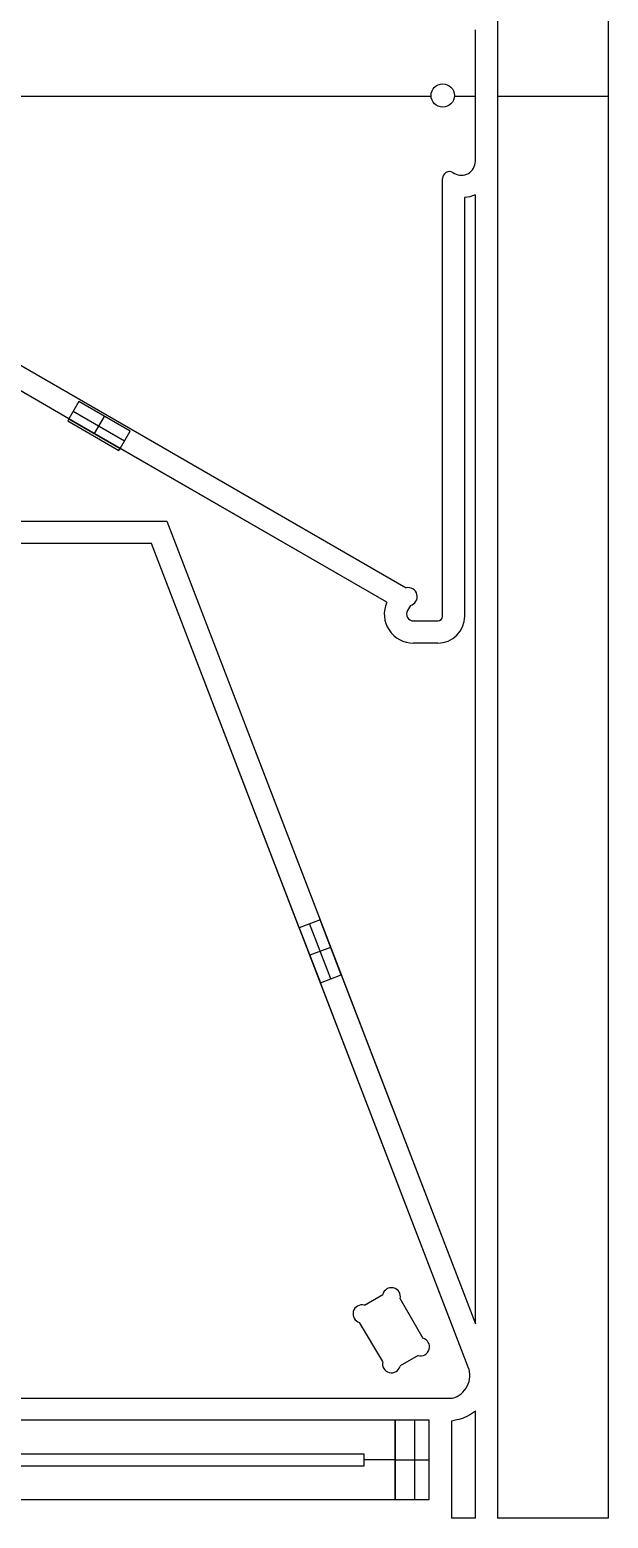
# Model space of a CAD drawing. Extents: x 0 to 96, y 0 to 48.
# Drawn here: x 86.23 to 96, y 0 to 25.13 of the extents above; entities that cross this region are included whole.
import ezdxf

# ---------------------------------------------------------------- set-up
doc = ezdxf.new("R2010")
doc.units = 0
doc.header["$MEASUREMENT"] = 0
doc.layers.add('3D_NESTING', color=18, linetype='CONTINUOUS')

msp = doc.modelspace()

# ---------------------------------------------------------------- linework, layer by layer
at = {"layer": '3D_NESTING'}
for p, q in [((94.132, 48), (94.132, 0)), ((94.132, 48, -0.738), (94.132, 0, -0.738)), ((94.132, 48, -0.369), (94.132, 0, -0.369)), ((96, 48), (96, 0)), ((96, 48, -0.738), (96, 0, -0.738)), ((96, 48, -0.369), (96, 0, -0.369)), ((93.757, 25.126), (93.757, 25.126, -0.738)), ((93.757, 22.906), (93.757, 25.126)), ((93.757, 22.906, -0.738), (93.757, 25.126, -0.738)), ((93.757, 22.906, -0.369), (93.757, 25.126, -0.369)), ((93.205, 24.213), (93.205, 24.213, -0.738)), ((93.009, 24), (80.152, 24)), ((93.009, 24, -0.738), (80.152, 24, -0.738)), ((93.009, 24.016), (93.009, 24.016, -0.738)), ((93.402, 24.016), (93.402, 24.016, -0.738)), ((93.757, 24), (93.402, 24)), ((93.757, 24, -0.738), (93.402, 24, -0.738)), ((93.757, 24.016), (93.757, 24.016, -0.738)), ((94.132, 24.046), (94.132, 24.046, -0.738)), ((96, 24), (94.132, 24)), ((96, 24, -0.738), (94.132, 24, -0.738)), ((96, 24), (96, 24, -0.738)), ((93.205, 23.819), (93.205, 23.819, -0.738)), ((80.152, 22.885), (92.586, 15.705)), ((80.152, 22.885, -0.738), (92.586, 15.705, -0.738)), ((80.152, 22.885, -0.369), (92.586, 15.705, -0.369)), ((93.757, 22.906), (93.757, 22.906, -0.738)), ((93.26, 22.716), (93.26, 22.716, -0.738)), ((93.378, 22.715), (93.378, 22.715, -0.738)), ((93.378, 22.715), (93.401, 22.702)), ((93.378, 22.715, -0.738), (93.401, 22.702, -0.738)), ((93.378, 22.715, -0.369), (93.401, 22.702, -0.369)), ((93.39, 22.708), (93.39, 22.708, -0.738)), ((93.401, 22.702), (93.401, 22.702, -0.738)), ((93.638, 22.701), (93.638, 22.701, -0.738)), ((93.2, 22.613), (93.2, 22.613, -0.738)), ((93.2, 15.226), (93.2, 22.613)), ((93.2, 15.226, -0.738), (93.2, 22.613, -0.738)), ((93.2, 15.226, -0.369), (93.2, 22.613, -0.369)), ((93.575, 22.297), (93.575, 22.297, -0.738)), ((93.575, 22.297), (93.575, 15.226)), ((93.575, 22.297, -0.738), (93.575, 15.226, -0.738)), ((93.575, 22.297, -0.369), (93.575, 15.226, -0.369)), ((93.668, 22.312), (93.668, 22.312, -0.738)), ((93.757, 22.342), (93.757, 22.342, -0.738)), ((93.757, 3.281), (93.757, 22.342)), ((93.757, 3.281, -0.738), (93.757, 22.342, -0.738)), ((93.757, 3.281, -0.369), (93.757, 22.342, -0.369)), ((92.258, 15.461), (82.348, 21.184)), ((86.892, 18.56, -0.738), (82.348, 21.184, -0.738)), ((92.258, 15.461, -0.369), (82.348, 21.184, -0.369)), ((86.369, 19.295), (86.369, 19.295, -0.738)), ((87.059, 18.849, -0.738), (86.892, 18.56, -0.738)), ((87.059, 18.849, -0.613), (86.892, 18.56, -0.613)), ((87.059, 18.849, -0.675), (86.892, 18.56, -0.675)), ((87.059, 18.849, -0.738), (87.059, 18.849, -0.613)), ((87.925, 18.349, -0.738), (87.059, 18.849, -0.738)), ((87.925, 18.349, -0.613), (87.059, 18.849, -0.613)), ((87.925, 18.349, -0.675), (87.059, 18.849, -0.675)), ((93.2, 18.92), (93.2, 18.92, -0.738)), ((86.965, 18.686, -0.738), (86.965, 18.686, -0.613)), ((86.965, 18.686, -0.738), (87.831, 18.186, -0.738)), ((86.965, 18.686, -0.613), (87.831, 18.186, -0.613)), ((87.325, 18.31, -0.738), (87.492, 18.599, -0.738)), ((87.325, 18.31, -0.613), (87.492, 18.599, -0.613)), ((87.492, 18.599, -0.738), (87.492, 18.599, -0.613)), ((93.575, 18.761), (93.575, 18.761, -0.738)), ((86.892, 18.56, -0.738), (86.871, 18.524, -0.738)), ((86.871, 18.524, -0.738), (87.737, 18.024, -0.738)), ((86.892, 18.56, -0.738), (86.892, 18.56, -0.613)), ((86.892, 18.56, -0.613), (87.758, 18.06, -0.613)), ((86.892, 18.56, -0.738), (87.758, 18.06, -0.738)), ((87.758, 18.06, -0.738), (87.925, 18.349, -0.738)), ((87.758, 18.06, -0.613), (87.925, 18.349, -0.613)), ((87.758, 18.06, -0.675), (87.925, 18.349, -0.675)), ((87.925, 18.349, -0.738), (87.925, 18.349, -0.613)), ((87.303, 18.322), (87.303, 18.322, -0.613)), ((87.831, 18.186, -0.738), (87.831, 18.186, -0.613)), ((87.737, 18.024, -0.738), (87.758, 18.06, -0.738)), ((92.258, 15.461, -0.738), (87.758, 18.06, -0.738)), ((87.758, 18.06, -0.613), (87.758, 18.06, -0.738)), ((85.97, 16.83), (88.544, 16.83)), ((85.97, 16.83, -0.738), (88.544, 16.83, -0.738)), ((85.97, 16.83, -0.369), (88.544, 16.83, -0.369)), ((88.287, 16.83), (88.287, 16.83, -0.738)), ((88.544, 16.83), (88.544, 16.83, -0.738)), ((88.544, 16.83), (93.757, 3.281)), ((88.544, 16.83, -0.738), (91.132, 10.104, -0.738)), ((88.544, 16.83, -0.369), (93.757, 3.281, -0.369)), ((88.637, 16.589), (88.637, 16.589, -0.738)), ((88.287, 16.455), (86.045, 16.455)), ((88.287, 16.455, -0.738), (86.045, 16.455, -0.738)), ((88.287, 16.455, -0.369), (86.045, 16.455, -0.369)), ((87.166, 16.455), (87.166, 16.455, -0.738)), ((93.636, 2.551), (88.287, 16.455)), ((88.287, 16.455), (88.287, 16.455, -0.738)), ((90.782, 9.969, -0.738), (88.287, 16.455, -0.738)), ((93.636, 2.551, -0.369), (88.287, 16.455, -0.369)), ((92.586, 15.705), (92.586, 15.705, -0.738)), ((92.77, 15.593), (92.77, 15.593, -0.738)), ((92.258, 15.461), (92.258, 15.461, -0.738)), ((92.659, 15.41), (92.609, 15.325)), ((92.659, 15.41, -0.738), (92.609, 15.325, -0.738)), ((92.659, 15.41, -0.369), (92.609, 15.325, -0.369)), ((92.634, 15.367), (92.634, 15.367, -0.738)), ((92.659, 15.41), (92.659, 15.41, -0.738)), ((92.609, 15.325), (92.609, 15.325, -0.738)), ((92.609, 15.206), (92.609, 15.206, -0.738)), ((92.711, 15.147), (92.711, 15.147, -0.738)), ((92.711, 15.147), (93.122, 15.147)), ((92.711, 15.147, -0.738), (93.122, 15.147, -0.738)), ((92.711, 15.147, -0.369), (93.122, 15.147, -0.369)), ((92.916, 15.147), (92.916, 15.147, -0.738)), ((93.122, 15.147), (93.122, 15.147, -0.738)), ((93.177, 15.17), (93.177, 15.17, -0.738)), ((93.2, 15.226), (93.2, 15.226, -0.738)), ((93.575, 15.226), (93.575, 15.226, -0.738)), ((92.299, 14.994), (92.299, 14.994, -0.738)), ((93.442, 14.905), (93.442, 14.905, -0.738)), ((92.711, 14.772), (92.711, 14.772, -0.738)), ((93.122, 14.772), (92.711, 14.772)), ((93.122, 14.772, -0.738), (92.711, 14.772, -0.738)), ((93.122, 14.772, -0.369), (92.711, 14.772, -0.369)), ((92.916, 14.772), (92.916, 14.772, -0.738)), ((93.122, 14.772), (93.122, 14.772, -0.738)), ((93.757, 12.812), (93.757, 12.812, -0.738)), ((91.132, 10.104, -0.738), (90.782, 9.969, -0.738)), ((91.132, 10.104, -0.613), (90.782, 9.969, -0.613)), ((91.132, 10.104, -0.675), (90.782, 9.969, -0.675)), ((91.491, 9.171, -0.738), (91.132, 10.104, -0.738)), ((91.132, 10.104, -0.738), (91.132, 10.104, -0.613)), ((91.491, 9.171, -0.613), (91.132, 10.104, -0.613)), ((90.782, 9.969, -0.738), (91.141, 9.036, -0.738)), ((90.782, 9.969, -0.738), (90.782, 9.969, -0.613)), ((90.782, 9.969, -0.613), (91.141, 9.036, -0.613)), ((90.957, 10.037, -0.738), (90.957, 10.037, -0.613)), ((91.316, 9.103, -0.738), (90.957, 10.037, -0.738)), ((91.316, 9.103, -0.613), (90.957, 10.037, -0.613)), ((91.311, 9.637, -0.738), (90.961, 9.503, -0.738)), ((91.311, 9.637, -0.613), (90.961, 9.503, -0.613)), ((90.961, 9.503), (90.961, 9.503, -0.613)), ((91.141, 9.036, -0.738), (91.491, 9.171, -0.738)), ((91.141, 9.036, -0.613), (91.491, 9.171, -0.613)), ((91.141, 9.036, -0.675), (91.491, 9.171, -0.675)), ((91.316, 9.103, -0.738), (91.316, 9.103, -0.613)), ((91.491, 9.171, -0.738), (91.491, 9.171, -0.613)), ((91.491, 9.171, -0.738), (93.757, 3.281, -0.738)), ((93.636, 2.551, -0.738), (91.141, 9.036, -0.738)), ((91.141, 9.036, -0.738), (91.141, 9.036, -0.613)), ((91.883, 3.595), (92.191, 3.775)), ((91.883, 3.595, -0.738), (92.191, 3.775, -0.738)), ((91.883, 3.595, -0.369), (92.191, 3.775, -0.369)), ((92.191, 3.775), (92.191, 3.775, -0.738)), ((92.374, 3.887), (92.374, 3.887, -0.738)), ((91.883, 3.595), (91.883, 3.595, -0.738)), ((92.037, 3.685), (92.037, 3.685, -0.738)), ((92.486, 3.704), (92.486, 3.704, -0.738)), ((92.486, 3.704), (92.87, 3.04)), ((92.486, 3.704, -0.738), (92.87, 3.04, -0.738)), ((92.486, 3.704, -0.369), (92.87, 3.04, -0.369)), ((91.695, 3.49), (91.695, 3.49, -0.738)), ((92.191, 2.643), (91.8, 3.303)), ((91.8, 3.303), (91.8, 3.303, -0.738)), ((92.191, 2.643, -0.738), (91.8, 3.303, -0.738)), ((92.191, 2.643, -0.369), (91.8, 3.303, -0.369)), ((92.678, 3.372), (92.678, 3.372, -0.738)), ((93.757, 3.281), (93.757, 3.281, -0.738)), ((92.87, 3.04), (92.87, 3.04, -0.738)), ((91.995, 2.973), (91.995, 2.973, -0.738)), ((92.975, 2.853), (92.975, 2.853, -0.738)), ((92.191, 2.643), (92.191, 2.643, -0.738)), ((92.788, 2.747), (92.486, 2.57)), ((92.788, 2.747, -0.738), (92.486, 2.57, -0.738)), ((92.788, 2.747, -0.369), (92.486, 2.57, -0.369)), ((92.486, 2.57), (92.486, 2.57, -0.738)), ((92.637, 2.659), (92.637, 2.659, -0.738)), ((92.788, 2.747), (92.788, 2.747, -0.738)), ((93.636, 2.551), (93.636, 2.551, -0.738)), ((92.302, 2.459), (92.302, 2.459, -0.738)), ((74.374, 2.028), (93.369, 2.028)), ((74.374, 2.028, -0.369), (93.369, 2.028, -0.369)), ((84.594, 2.028, -0.738), (93.369, 2.028, -0.738)), ((93.369, 2.028), (93.369, 2.028, -0.738)), ((93.619, 2.23), (93.619, 2.23, -0.738)), ((93.757, 1.815), (93.757, 1.815, -0.738)), ((93.757, 0), (93.757, 1.815)), ((93.757, 0, -0.738), (93.757, 1.815, -0.738)), ((93.757, 0, -0.369), (93.757, 1.815, -0.369)), ((92.401, 1.653, -0.19), (75.788, 1.653, -0.19)), ((92.401, 1.653, -0.369), (75.788, 1.653, -0.369)), ((92.977, 1.653, -0.738), (84.594, 1.653, -0.738)), ((92.401, 1.653, -0.394), (92.401, 1.653, -0.19)), ((92.977, 1.653, -0.394), (92.401, 1.653, -0.394)), ((92.401, 0.315, -0.394), (92.401, 1.653, -0.394)), ((92.401, 1.653, -0.19), (92.401, 0.315, -0.19)), ((92.401, 0.315, -0.197), (92.401, 1.653, -0.197)), ((92.726, 1.653, -0.394), (92.726, 0.315, -0.394)), ((92.977, 0.315, -0.738), (92.977, 1.653, -0.738)), ((92.977, 0.315, -0.394), (92.977, 1.653, -0.394)), ((92.977, 1.653, -0.394), (92.977, 1.653, -0.738)), ((93.464, 1.666), (93.352, 1.636)), ((93.464, 1.666, -0.738), (93.352, 1.636, -0.738)), ((93.464, 1.666, -0.369), (93.352, 1.636, -0.369)), ((93.352, 1.636), (93.352, 1.636, -0.738)), ((93.352, 1.636), (93.352, 0)), ((93.352, 1.636, -0.738), (93.352, 0, -0.738)), ((93.352, 1.636, -0.369), (93.352, 0, -0.369)), ((93.408, 1.651), (93.408, 1.651, -0.738)), ((93.464, 1.666), (93.464, 1.666, -0.738)), ((93.618, 1.725), (93.618, 1.725, -0.738)), ((91.878, 1.083, -0.19), (76.311, 1.083, -0.19)), ((91.878, 1.083), (76.311, 1.083)), ((91.878, 1.083, -0.095), (76.311, 1.083, -0.095)), ((91.878, 1.083), (91.878, 1.083, -0.19)), ((91.878, 0.886, -0.19), (91.878, 1.083, -0.19)), ((91.878, 0.886), (91.878, 1.083)), ((91.878, 0.886, -0.095), (91.878, 1.083, -0.095)), ((76.311, 0.886, -0.19), (91.878, 0.886, -0.19)), ((76.311, 0.886), (91.878, 0.886)), ((76.311, 0.886, -0.095), (91.878, 0.886, -0.095)), ((91.878, 0.984), (91.878, 0.984, -0.19)), ((92.401, 0.984, -0.19), (91.878, 0.984, -0.19)), ((91.878, 0.886), (91.878, 0.886, -0.19)), ((92.401, 0.984, -0.394), (92.977, 0.984, -0.394)), ((92.401, 0.984, -0.19), (92.401, 0.984, -0.394)), ((92.977, 0.984, -0.394), (92.977, 0.984, -0.738)), ((93.352, 0.788), (93.352, 0.788, -0.738)), ((93.757, 0.908), (93.757, 0.908, -0.738)), ((75.212, 0.315, -0.738), (92.977, 0.315, -0.738)), ((75.788, 0.315, -0.19), (92.401, 0.315, -0.19)), ((75.788, 0.315, -0.369), (92.401, 0.315, -0.369)), ((92.401, 0.315, -0.394), (92.977, 0.315, -0.394)), ((92.401, 0.315, -0.19), (92.401, 0.315, -0.394)), ((92.977, 0.315, -0.394), (92.977, 0.315, -0.738)), ((93.757, 0), (93.352, 0)), ((93.757, 0, -0.738), (93.352, 0, -0.738)), ((93.757, 0, -0.369), (93.352, 0, -0.369)), ((93.757, 0), (93.757, 0, -0.738)), ((96, 0), (94.132, 0)), ((96, 0, -0.738), (94.132, 0, -0.738)), ((94.132, 0), (94.132, 0, -0.738)), ((96, 0, -0.369), (94.132, 0, -0.369)), ((96, 0), (96, 0, -0.738)), ((93.352, 0), (93.352, 0, -0.738))]:
    msp.add_line(p, q, dxfattribs=at)
for centre in [(93.205, 24.016), (93.205, 24.016, -0.738), (93.205, 24.016, -0.369)]:
    msp.add_circle(centre, 0.197, dxfattribs=at)
for centre, radius, start, end in [((93.52, 22.906), 0.236, 239.6957, 360), ((93.52, 22.906, -0.738), 0.236, 239.6957, 360), ((93.52, 22.906, -0.369), 0.236, 239.6957, 360), ((93.318, 22.613), 0.118, 59.6957, 180.0001), ((93.318, 22.613, -0.738), 0.118, 59.6957, 180.0001), ((93.318, 22.613, -0.369), 0.118, 59.6957, 180.0001), ((93.52, 22.906), 0.611, 275.1554, 292.7352), ((93.52, 22.906, -0.738), 0.611, 275.1554, 292.7352), ((93.52, 22.906, -0.369), 0.611, 275.1554, 292.7352), ((92.622, 15.557), 0.152, 283.8426, 103.8426), ((92.622, 15.557, -0.738), 0.152, 283.8426, 103.8426), ((92.622, 15.557, -0.369), 0.152, 283.8426, 103.8426), ((92.711, 15.265), 0.493, 156.6397, 270.0001), ((92.711, 15.265, -0.738), 0.493, 156.6397, 270.0001), ((92.711, 15.265, -0.369), 0.493, 156.6397, 270.0001), ((92.711, 15.265), 0.118, 149.688, 270.0001), ((92.711, 15.265, -0.738), 0.118, 149.688, 270.0001), ((92.711, 15.265, -0.369), 0.118, 149.688, 270.0001), ((93.122, 15.226), 0.454, 270, 0), ((93.122, 15.226, -0.738), 0.454, 270, 0), ((93.122, 15.226), 0.0787, 270, 360), ((93.122, 15.226, -0.738), 0.0787, 270, 360), ((93.122, 15.226, -0.369), 0.454, 270, 0), ((93.122, 15.226, -0.369), 0.0787, 270, 360), ((92.338, 3.74), 0.152, 346.4121, 166.4121), ((92.338, 3.74, -0.738), 0.152, 346.4121, 166.4121), ((92.338, 3.74, -0.369), 0.152, 346.4121, 166.4121), ((91.841, 3.449), 0.152, 74.2119, 254.2119), ((91.841, 3.449, -0.738), 0.152, 74.2119, 254.2119), ((91.841, 3.449, -0.369), 0.152, 74.2119, 254.2119), ((92.829, 2.893), 0.152, 254.4666, 74.4666), ((92.829, 2.893, -0.738), 0.152, 254.4666, 74.4666), ((92.829, 2.893, -0.369), 0.152, 254.4666, 74.4666), ((92.338, 2.606), 0.152, 166.1574, 346.1574), ((92.338, 2.606, -0.738), 0.152, 166.1574, 346.1574), ((92.338, 2.606, -0.369), 0.152, 166.1574, 346.1574), ((93.268, 2.409), 0.394, 284.723, 21.0417), ((93.268, 2.409, -0.738), 0.394, 284.723, 21.0417), ((93.268, 2.409, -0.369), 0.394, 284.723, 21.0417), ((93.268, 2.409), 0.769, 284.723, 309.4236), ((93.268, 2.409, -0.738), 0.769, 284.723, 309.4236), ((93.268, 2.409, -0.369), 0.769, 284.723, 309.4236)]:
    msp.add_arc(centre, radius, start, end, dxfattribs=at)

doc.saveas('drawing.dxf')
